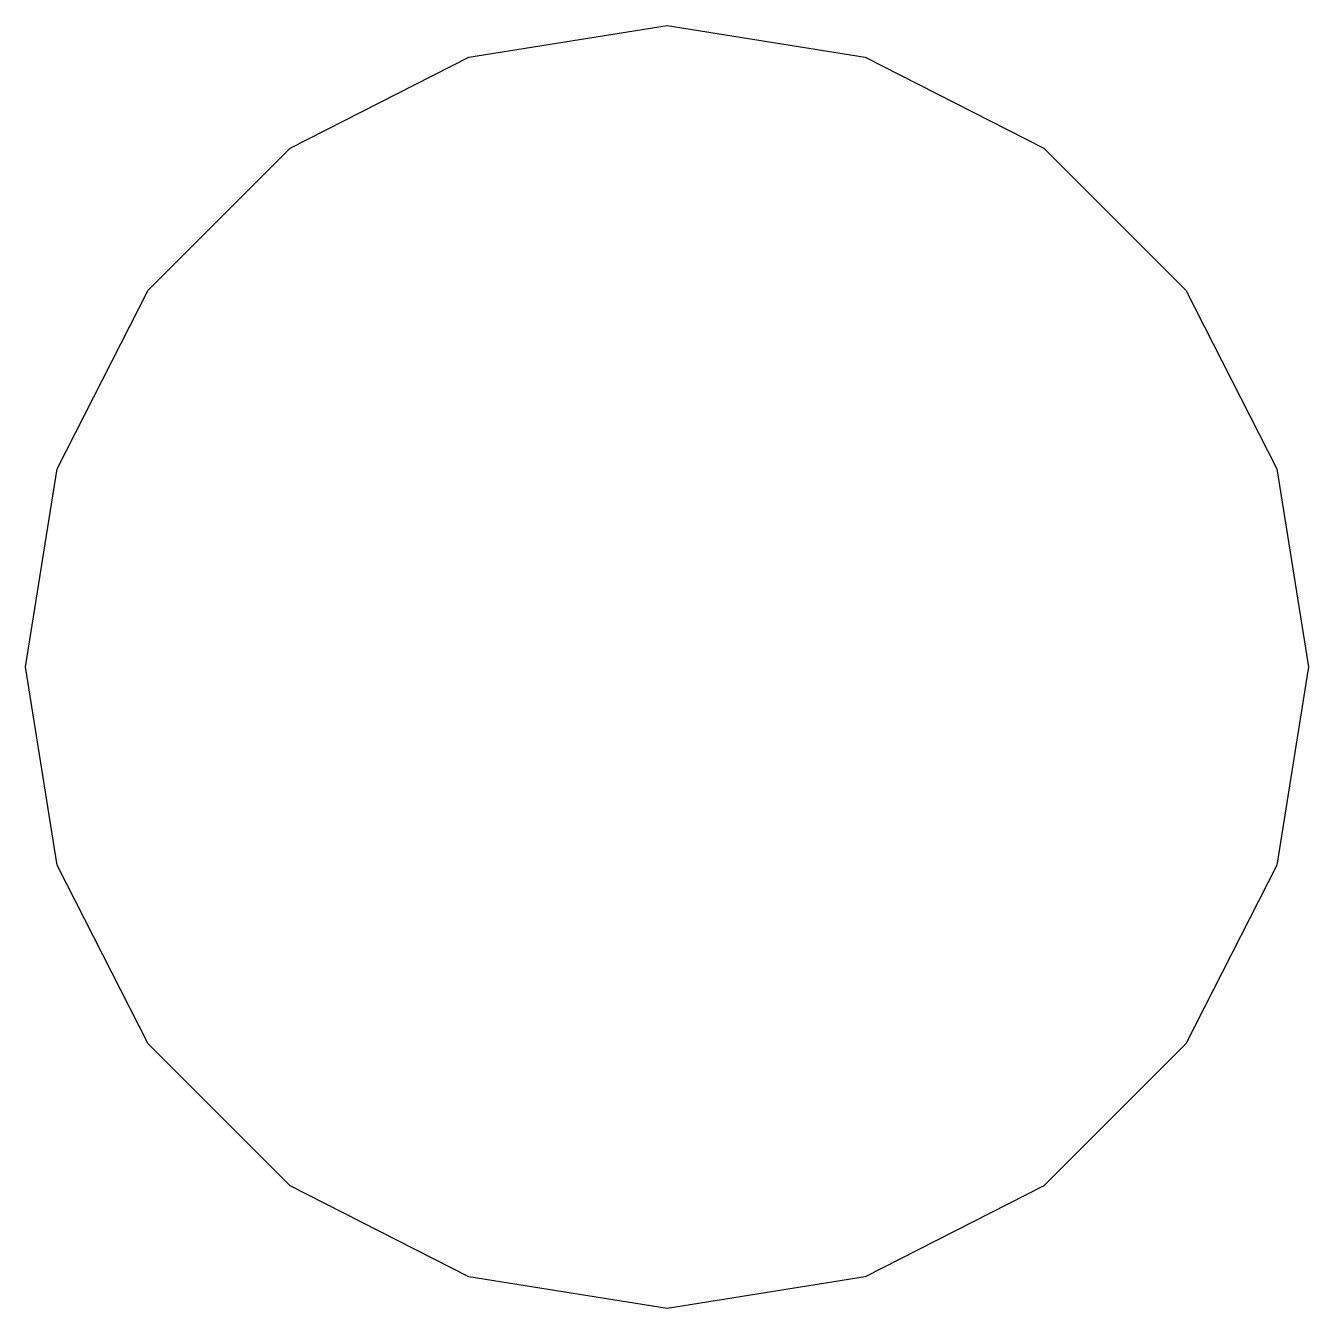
# Model space of a CAD drawing. Extents: x -52.7 to -23.5, y -14.6 to -7.1.
# Drawn here: x -52.692 to -51.892, y -14.584 to -13.784 of the extents above.
import ezdxf

# ---------------------------------------------------------------- set-up
doc = ezdxf.new("R2010")
doc.units = 0
doc.layers.add('BLACK', color=7, linetype='CONTINUOUS')

msp = doc.modelspace()

# ---------------------------------------------------------------- linework, layer by layer
at = {"layer": 'BLACK', "linetype": 'CONTINUOUS'}
for p, q in [((-52.4156, -13.8037), (-52.292, -13.7841)), ((-52.292, -13.7841), (-52.1684, -13.8037)), ((-52.5271, -13.8605), (-52.4156, -13.8037)), ((-52.1684, -13.8037), (-52.0569, -13.8605)), ((-52.6156, -13.949), (-52.5271, -13.8605)), ((-52.0569, -13.8605), (-51.9684, -13.949)), ((-52.6724, -14.0605), (-52.6156, -13.949)), ((-51.9684, -13.949), (-51.9116, -14.0605)), ((-52.692, -14.1841), (-52.6724, -14.0605)), ((-51.9116, -14.0605), (-51.892, -14.1841)), ((-52.6724, -14.3077), (-52.692, -14.1841)), ((-51.892, -14.1841), (-51.9116, -14.3077)), ((-52.6156, -14.4192), (-52.6724, -14.3077)), ((-51.9116, -14.3077), (-51.9684, -14.4192)), ((-52.5271, -14.5077), (-52.6156, -14.4192)), ((-51.9684, -14.4192), (-52.0569, -14.5077)), ((-52.4156, -14.5645), (-52.5271, -14.5077)), ((-52.0569, -14.5077), (-52.1684, -14.5645)), ((-52.292, -14.5841), (-52.4156, -14.5645)), ((-52.1684, -14.5645), (-52.292, -14.5841))]:
    msp.add_line(p, q, dxfattribs=at)

doc.saveas('drawing.dxf')
